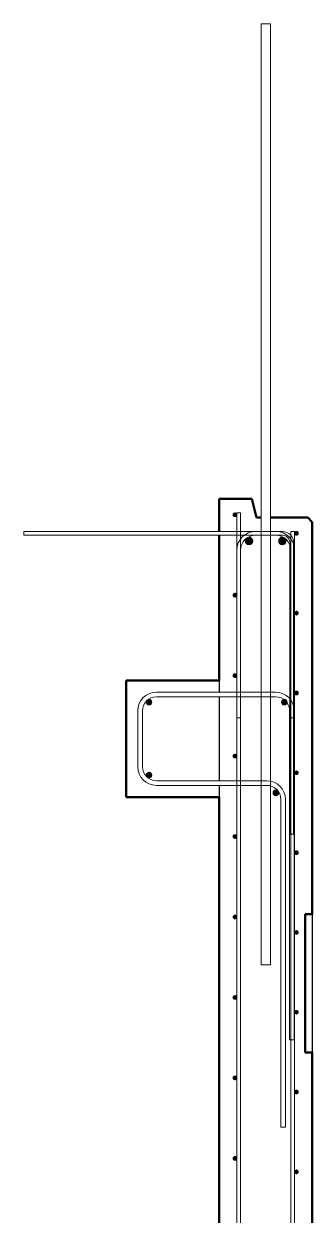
# Model space of a CAD drawing. Header units: millimetres. Extents: x 12965 to 23528, y -2876 to 5874.
# Drawn here: x 22908 to 23528, y 2162 to 4720 of the extents above; entities that cross this region are included whole.
import ezdxf

# ---------------------------------------------------------------- set-up
doc = ezdxf.new("R2010")
doc.units = ezdxf.units.MM
for name, color, linetype, lineweight in [('A-WALL', 113, 'Continuous', 25), ('S-BEAM', 12, 'Continuous', 18), ('S-RBAR', 171, 'Continuous', 18)]:
    doc.layers.add(name, color=color, linetype=linetype, lineweight=lineweight)

msp = doc.modelspace()

# ---------------------------------------------------------------- hatches: boundary and pattern name
at = {"layer": 'S-RBAR'}
for points in [[(23362.2, 3662), (23366.2, 3666), (23362.2, 3670), (23358.2, 3666)], [(23394.7, 3601.9), (23400.3, 3609.5), (23394.7, 3617.1), (23385.8, 3614.2), (23385.8, 3604.8)], [(23466.6, 3601.9), (23472.1, 3609.5), (23466.6, 3617.1), (23457.6, 3614.2), (23457.6, 3604.8)], [(23494.2, 3622), (23498.2, 3626), (23494.2, 3630), (23490.2, 3626)], [(23362.2, 3489.3), (23366.2, 3493.3), (23362.2, 3497.3), (23358.2, 3493.3)], [(23494.2, 3450.7), (23498.2, 3454.7), (23494.2, 3458.7), (23490.2, 3454.7)], [(23362.2, 3316.6), (23366.2, 3320.6), (23362.2, 3324.6), (23358.2, 3320.6)], [(23494.2, 3279.3), (23498.2, 3283.3), (23494.2, 3287.3), (23490.2, 3283.3)], [(23177.5, 3257.7), (23183.5, 3263.7), (23177.5, 3269.7), (23171.5, 3263.7)], [(23468.2, 3257.7), (23474.2, 3263.7), (23468.2, 3269.7), (23462.2, 3263.7)], [(23362.2, 3143.8), (23366.2, 3147.8), (23362.2, 3151.8), (23358.2, 3147.8)], [(23177.5, 3101.1), (23183.5, 3107.1), (23177.5, 3113.1), (23171.5, 3107.1)], [(23494.2, 3108), (23498.2, 3112), (23494.2, 3116), (23490.2, 3112)], [(23449.9, 3062.8), (23455.9, 3068.8), (23449.9, 3074.8), (23443.9, 3068.8)], [(23362.2, 2971.1), (23366.2, 2975.1), (23362.2, 2979.1), (23358.2, 2975.1)], [(23494.2, 2936.6), (23498.2, 2940.6), (23494.2, 2944.6), (23490.2, 2940.6)], [(23362.2, 2798.4), (23366.2, 2802.4), (23362.2, 2806.4), (23358.2, 2802.4)], [(23494.2, 2765.3), (23498.2, 2769.3), (23494.2, 2773.3), (23490.4, 2769)], [(23362.2, 2625.7), (23366.2, 2629.7), (23362.2, 2633.7), (23358.2, 2629.7)], [(23494.2, 2593.9), (23498.2, 2597.9), (23494.2, 2601.9), (23490.2, 2597.9)], [(23362.2, 2452.9), (23366.2, 2456.9), (23362.2, 2460.9), (23358.2, 2456.9)], [(23494.2, 2422.6), (23498.2, 2426.6), (23494.2, 2430.6), (23490.2, 2426.6)], [(23362.2, 2280.2), (23366.2, 2284.2), (23362.2, 2288.2), (23358.2, 2284.2)], [(23494.2, 2251.2), (23498.2, 2255.2), (23494.2, 2259.2), (23490.2, 2255.2)]]:
    msp.add_hatch(color=256, dxfattribs=at).paths.add_polyline_path(points)
h = msp.add_hatch(color=256, dxfattribs=at)
edge = h.paths.add_edge_path()
edge.add_arc((23362.2, 3666), 4, 0, 360)
h = msp.add_hatch(color=256, dxfattribs=at)
edge = h.paths.add_edge_path()
edge.add_arc((23392.3, 3609.5), 8, 0, 360)
h = msp.add_hatch(color=256, dxfattribs=at)
edge = h.paths.add_edge_path()
edge.add_arc((23464.1, 3609.5), 8, 0, 360)
h = msp.add_hatch(color=256, dxfattribs=at)
edge = h.paths.add_edge_path()
edge.add_arc((23494.2, 3626), 4, 0, 360)
h = msp.add_hatch(color=256, dxfattribs=at)
edge = h.paths.add_edge_path()
edge.add_arc((23362.2, 3493.3), 4, 0, 360)
h = msp.add_hatch(color=256, dxfattribs=at)
edge = h.paths.add_edge_path()
edge.add_arc((23494.2, 3454.7), 4, 0, 360)
h = msp.add_hatch(color=256, dxfattribs=at)
edge = h.paths.add_edge_path()
edge.add_arc((23362.2, 3320.6), 4, 0, 360)
h = msp.add_hatch(color=256, dxfattribs=at)
edge = h.paths.add_edge_path()
edge.add_arc((23494.2, 3283.3), 4, 0, 360)
h = msp.add_hatch(color=256, dxfattribs=at)
edge = h.paths.add_edge_path()
edge.add_arc((23177.5, 3263.7), 6, 0, 360)
h = msp.add_hatch(color=256, dxfattribs=at)
edge = h.paths.add_edge_path()
edge.add_arc((23468.2, 3263.7), 6, 0, 360)
h = msp.add_hatch(color=256, dxfattribs=at)
edge = h.paths.add_edge_path()
edge.add_arc((23362.2, 3147.8), 4, 0, 360)
h = msp.add_hatch(color=256, dxfattribs=at)
edge = h.paths.add_edge_path()
edge.add_arc((23177.5, 3107.1), 6, 0, 360)
h = msp.add_hatch(color=256, dxfattribs=at)
edge = h.paths.add_edge_path()
edge.add_arc((23494.2, 3112), 4, 0, 360)
h = msp.add_hatch(color=256, dxfattribs=at)
edge = h.paths.add_edge_path()
edge.add_arc((23449.9, 3068.8), 6, 0, 360)
h = msp.add_hatch(color=256, dxfattribs=at)
edge = h.paths.add_edge_path()
edge.add_arc((23362.2, 2975.1), 4, 0, 360)
h = msp.add_hatch(color=256, dxfattribs=at)
edge = h.paths.add_edge_path()
edge.add_arc((23494.2, 2940.6), 4, 0, 360)
h = msp.add_hatch(color=256, dxfattribs=at)
edge = h.paths.add_edge_path()
edge.add_arc((23362.2, 2802.4), 4, 0, 360)
h = msp.add_hatch(color=256, dxfattribs=at)
edge = h.paths.add_edge_path()
edge.add_arc((23494.2, 2769.3), 4, 0, 360)
h = msp.add_hatch(color=256, dxfattribs=at)
edge = h.paths.add_edge_path()
edge.add_arc((23362.2, 2629.7), 4, 0, 360)
h = msp.add_hatch(color=256, dxfattribs=at)
edge = h.paths.add_edge_path()
edge.add_arc((23494.2, 2597.9), 4, 0, 360)
h = msp.add_hatch(color=256, dxfattribs=at)
edge = h.paths.add_edge_path()
edge.add_arc((23362.2, 2456.9), 4, 0, 360)
h = msp.add_hatch(color=256, dxfattribs=at)
edge = h.paths.add_edge_path()
edge.add_arc((23494.2, 2426.6), 4, 0, 360)
h = msp.add_hatch(color=256, dxfattribs=at)
edge = h.paths.add_edge_path()
edge.add_arc((23362.2, 2284.2), 4, 0, 360)
h = msp.add_hatch(color=256, dxfattribs=at)
edge = h.paths.add_edge_path()
edge.add_arc((23494.2, 2255.2), 4, 0, 360)

# ---------------------------------------------------------------- linework, layer by layer
at = {"layer": 'A-WALL', "lineweight": 50}
for p, q in [((23398.3, 3700), (23328.2, 3700)), ((23328.2, 3700), (23328.2, 3630)), ((23408.3, 3660), (23398.3, 3700)), ((23418.2, 3660), (23408.3, 3660)), ((23518.6, 3660), (23438.2, 3660)), ((23528.2, 3650.4), (23518.6, 3660)), ((23528.2, 2808.6), (23528.2, 3650.4)), ((23328.2, 3622), (23328.2, 3310)), ((23328.2, 3060), (23328.2, 1008)), ((23513.2, 2511.4), (23513.2, 2808.6)), ((23513.2, 2808.6), (23528.2, 2808.6)), ((23528.2, 2511.4), (23513.2, 2511.4)), ((23528.2, 804.5), (23528.2, 2511.4))]:
    msp.add_line(p, q, dxfattribs=at)
at = {"layer": 'A-WALL'}
for p, q in [((23328.2, 3310), (23328.2, 3285)), ((23328.2, 3275), (23328.2, 3095)), ((23328.2, 3085), (23328.2, 3060)), ((23528.2, 2808.6), (23528.2, 2511.4))]:
    msp.add_line(p, q, dxfattribs=at)
at = {"layer": 'S-BEAM', "lineweight": 50}
for p, q in [((23328.2, 3310), (23128.2, 3310)), ((23128.2, 3310), (23128.2, 3060)), ((23128.2, 3060), (23328.2, 3060))]:
    msp.add_line(p, q, dxfattribs=at)
at = {"layer": 'S-BEAM'}
for p, q in [((23328.2, 3285), (23328.2, 3310)), ((23328.2, 3095), (23328.2, 3275)), ((23328.2, 3060), (23328.2, 3085))]:
    msp.add_line(p, q, dxfattribs=at)
at = {"layer": 'S-RBAR'}
for p, q in [((23438.2, 4720), (23418.2, 4720)), ((23418.2, 2700), (23418.2, 4720)), ((23438.2, 2700), (23438.2, 4720)), ((23362.2, 3670), (23358.2, 3666)), ((23358.2, 3666), (23362.2, 3662)), ((23366.2, 3666), (23362.2, 3670)), ((23362.2, 3662), (23366.2, 3666)), ((23374.2, 3670), (23366.2, 3670)), ((23366.2, -1365), (23366.2, 3670)), ((23374.2, -1365), (23374.2, 3670)), ((23464.2, 3630), (22908.2, 3630)), ((22908.2, 3630), (22908.2, 3622)), ((23464.2, 3622), (22908.2, 3622)), ((23394.7, 3617.1), (23385.8, 3614.2)), ((23385.8, 3614.2), (23385.8, 3604.8)), ((23400.3, 3609.5), (23394.7, 3617.1)), ((23394.7, 3601.9), (23400.3, 3609.5)), ((23450.2, 3630), (23406.2, 3630)), ((23450.2, 3622), (23406.2, 3622)), ((23466.6, 3617.1), (23457.6, 3614.2)), ((23457.6, 3614.2), (23457.6, 3604.8)), ((23472.1, 3609.5), (23466.6, 3617.1)), ((23466.6, 3601.9), (23472.1, 3609.5)), ((23490.2, 3630), (23482.2, 3630)), ((23482.2, -1365), (23482.2, 3630)), ((23490.2, -1365), (23490.2, 3630)), ((23494.2, 3630), (23490.2, 3626)), ((23490.2, 3626), (23494.2, 3622)), ((23498.2, 3626), (23494.2, 3630)), ((23494.2, 3622), (23498.2, 3626)), ((23366.2, 3590), (23366.2, 3230)), ((23374.2, 3590), (23374.2, 3230)), ((23385.8, 3604.8), (23394.7, 3601.9)), ((23457.6, 3604.8), (23466.6, 3601.9)), ((23480.2, 2980.3), (23480.2, 3606)), ((23482.2, 3230), (23482.2, 3590)), ((23488.2, 2980.3), (23488.2, 3606)), ((23490.2, 3230), (23490.2, 3590)), ((23362.2, 3497.3), (23358.2, 3493.3)), ((23358.2, 3493.3), (23362.2, 3489.3)), ((23366.2, 3493.3), (23362.2, 3497.3)), ((23362.2, 3489.3), (23366.2, 3493.3)), ((23494.2, 3458.7), (23490.2, 3454.7)), ((23490.2, 3454.7), (23494.2, 3450.7)), ((23498.2, 3454.7), (23494.2, 3458.7)), ((23494.2, 3450.7), (23498.2, 3454.7)), ((23362.2, 3324.6), (23358.2, 3320.6)), ((23358.2, 3320.6), (23362.2, 3316.6)), ((23366.2, 3320.6), (23362.2, 3324.6)), ((23362.2, 3316.6), (23366.2, 3320.6)), ((23193.2, 3285), (23449.6, 3285)), ((23193.2, 3275), (23449.6, 3275)), ((23494.2, 3287.3), (23490.2, 3283.3)), ((23490.2, 3283.3), (23494.2, 3279.3)), ((23498.2, 3283.3), (23494.2, 3287.3)), ((23494.2, 3279.3), (23498.2, 3283.3)), ((23177.5, 3269.7), (23171.5, 3263.7)), ((23171.5, 3263.7), (23177.5, 3257.7)), ((23183.5, 3263.7), (23177.5, 3269.7)), ((23177.5, 3257.7), (23183.5, 3263.7)), ((23468.2, 3269.7), (23462.2, 3263.7)), ((23462.2, 3263.7), (23468.2, 3257.7)), ((23474.2, 3263.7), (23468.2, 3269.7)), ((23468.2, 3257.7), (23474.2, 3263.7)), ((23153.2, 3125), (23153.2, 3245)), ((23163.2, 3125), (23163.2, 3245)), ((23366.2, 3230), (23374.2, 3230)), ((23479.6, 3245), (23479.6, 2538.8)), ((23490.2, 3230), (23482.2, 3230)), ((23489.6, 3245), (23489.6, 2538.8)), ((23362.2, 3151.8), (23358.2, 3147.8)), ((23358.2, 3147.8), (23362.2, 3143.8)), ((23366.2, 3147.8), (23362.2, 3151.8)), ((23362.2, 3143.8), (23366.2, 3147.8)), ((23177.5, 3113.1), (23171.5, 3107.1)), ((23171.5, 3107.1), (23177.5, 3101.1)), ((23183.5, 3107.1), (23177.5, 3113.1)), ((23177.5, 3101.1), (23183.5, 3107.1)), ((23430.6, 3095), (23193.2, 3095)), ((23494.2, 3116), (23490.2, 3112)), ((23490.2, 3112), (23494.2, 3108)), ((23498.2, 3112), (23494.2, 3116)), ((23494.2, 3108), (23498.2, 3112)), ((23430.6, 3085), (23193.2, 3085)), ((23449.9, 3074.8), (23443.9, 3068.8)), ((23455.9, 3068.8), (23449.9, 3074.8)), ((23443.9, 3068.8), (23449.9, 3062.8)), ((23449.9, 3062.8), (23455.9, 3068.8)), ((23460.6, 2350.8), (23460.6, 3055)), ((23470.6, 2350.8), (23470.6, 3055)), ((23362.2, 2979.1), (23358.2, 2975.1)), ((23358.2, 2975.1), (23362.2, 2971.1)), ((23366.2, 2975.1), (23362.2, 2979.1)), ((23362.2, 2971.1), (23366.2, 2975.1)), ((23488.2, 2980.3), (23480.2, 2980.3)), ((23494.2, 2944.6), (23490.2, 2940.6)), ((23498.2, 2940.6), (23494.2, 2944.6)), ((23490.2, 2940.6), (23494.2, 2936.6)), ((23494.2, 2936.6), (23498.2, 2940.6)), ((23362.2, 2806.4), (23358.2, 2802.4)), ((23358.2, 2802.4), (23362.2, 2798.4)), ((23366.2, 2802.4), (23362.2, 2806.4)), ((23362.2, 2798.4), (23366.2, 2802.4)), ((23494.2, 2773.3), (23490.4, 2769)), ((23490.4, 2769), (23494.2, 2765.3)), ((23498.2, 2769.3), (23494.2, 2773.3)), ((23494.2, 2765.3), (23498.2, 2769.3)), ((23438.2, 2700), (23418.2, 2700)), ((23362.2, 2633.7), (23358.2, 2629.7)), ((23358.2, 2629.7), (23362.2, 2625.7)), ((23366.2, 2629.7), (23362.2, 2633.7)), ((23362.2, 2625.7), (23366.2, 2629.7)), ((23494.2, 2601.9), (23490.2, 2597.9)), ((23490.2, 2597.9), (23494.2, 2593.9)), ((23498.2, 2597.9), (23494.2, 2601.9)), ((23494.2, 2593.9), (23498.2, 2597.9)), ((23479.6, 2538.8), (23489.6, 2538.8)), ((23362.2, 2460.9), (23358.2, 2456.9)), ((23358.2, 2456.9), (23362.2, 2452.9)), ((23366.2, 2456.9), (23362.2, 2460.9)), ((23362.2, 2452.9), (23366.2, 2456.9)), ((23494.2, 2430.6), (23490.2, 2426.6)), ((23498.2, 2426.6), (23494.2, 2430.6)), ((23490.2, 2426.6), (23494.2, 2422.6)), ((23494.2, 2422.6), (23498.2, 2426.6)), ((23470.6, 2350.8), (23460.6, 2350.8)), ((23362.2, 2288.2), (23358.2, 2284.2)), ((23358.2, 2284.2), (23362.2, 2280.2)), ((23366.2, 2284.2), (23362.2, 2288.2)), ((23362.2, 2280.2), (23366.2, 2284.2)), ((23494.2, 2259.2), (23490.2, 2255.2)), ((23490.2, 2255.2), (23494.2, 2251.2)), ((23498.2, 2255.2), (23494.2, 2259.2)), ((23494.2, 2251.2), (23498.2, 2255.2))]:
    msp.add_line(p, q, dxfattribs=at)
for centre, radius in [((23362.2, 3666), 4), ((23392.3, 3609.5), 8), ((23464.1, 3609.5), 8), ((23494.2, 3626), 4), ((23362.2, 3493.3), 4), ((23494.2, 3454.7), 4), ((23362.2, 3320.6), 4), ((23494.2, 3283.3), 4), ((23177.5, 3263.7), 6), ((23468.2, 3263.7), 6), ((23362.2, 3147.8), 4), ((23177.5, 3107.1), 6), ((23494.2, 3112), 4), ((23449.9, 3068.8), 6), ((23362.2, 2975.1), 4), ((23494.2, 2940.6), 4), ((23362.2, 2802.4), 4), ((23494.2, 2769.3), 4), ((23362.2, 2629.7), 4), ((23494.2, 2597.9), 4), ((23362.2, 2456.9), 4), ((23494.2, 2426.6), 4), ((23362.2, 2284.2), 4), ((23494.2, 2255.2), 4)]:
    msp.add_circle(centre, radius, dxfattribs=at)
for centre, radius, start, end in [((23406.2, 3590), 40, 90, 180), ((23406.2, 3590), 32, 90, 180), ((23450.2, 3590), 40, 0, 90), ((23450.2, 3590), 32, 360, 90), ((23464.2, 3606), 24, 0, 90), ((23464.2, 3606), 16, 0, 90), ((23193.2, 3245), 40, 90, 180), ((23193.2, 3245), 30, 90, 180), ((23449.6, 3245), 40, 360, 90), ((23449.6, 3245), 30, 360, 90), ((23193.2, 3125), 40, 180, 270), ((23193.2, 3125), 30, 180, 270), ((23430.6, 3055), 40, 0, 90), ((23430.6, 3055), 30, 360, 90)]:
    msp.add_arc(centre, radius, start, end, dxfattribs=at)

doc.saveas('drawing.dxf')
